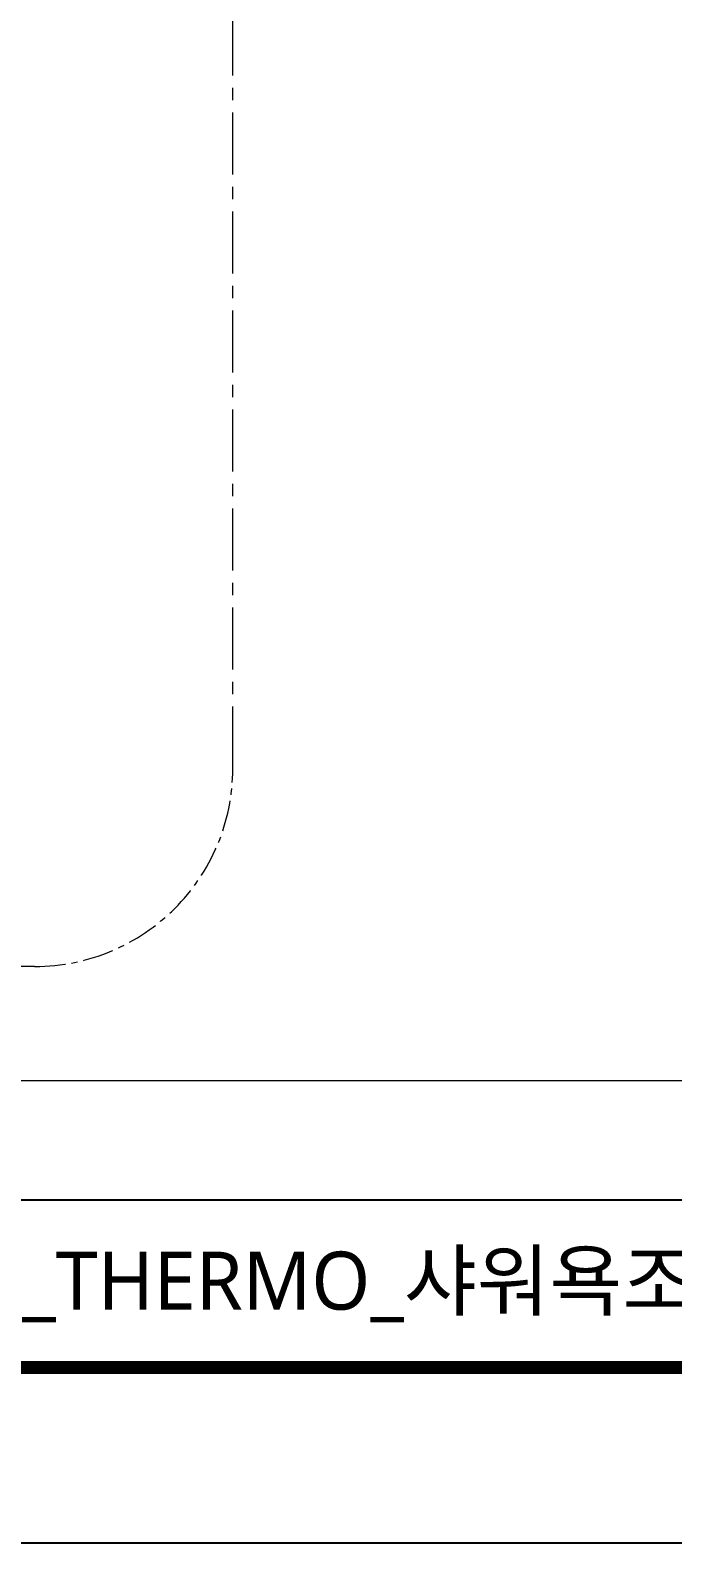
# Model space of a CAD drawing. Extents: x 0 to 1128, y 0 to 827.
# Drawn here: x 413.1 to 542.8, y 0 to 305.5 of the extents above; entities that cross this region are included whole.
import ezdxf

# ---------------------------------------------------------------- set-up
doc = ezdxf.new("R2010")
doc.units = 0
doc.header["$LTSCALE"] = 10
doc.header["$MEASUREMENT"] = 0
doc.linetypes.add('CENTER', pattern=[2, 1.25, -0.25, 0.25, -0.25])
doc.linetypes.add('CENTER2', pattern=[28.575000000000003, 19.05, -3.175, 3.175, -3.175])
doc.layers.get('0').update_dxf_attribs({"linetype": 'CONTINUOUS'})
doc.layers.add('Cneter', color=1, linetype='CENTER2', lineweight=13)
doc.layers.add('치수선', color=7, linetype='CONTINUOUS', lineweight=20)
doc.layers.add('DEF_LAYER_ASSEM_MEMBER', color=7, linetype='CONTINUOUS')
doc.styles.add('Daelim Dimension', font='')
doc.styles.get('Daelim Dimension').set_extended_font_data('NanumGothic')

msp = doc.modelspace()

# ---------------------------------------------------------------- linework, layer by layer
at = {"color": 5}
msp.add_line((18.14486312866211, 69.27593994140625), (926.736156463623, 69.27593994140625), dxfattribs=at)
at = {"ltscale": 0.5}
msp.add_lwpolyline([(0, 0), (1128.400001525879, 0), (1128.400001525879, 826.8000030517578), (0, 826.8000030517578)], close=True, dxfattribs=at)
at = {"color": 5, "linetype": 'ByBlock', "lineweight": 200, "const_width": 2.6}
msp.add_lwpolyline([(18.14486312866211, 35.40284729003906), (1110.144863128662, 35.40284729003906), (1110.144863128662, 807.6028442382812), (18.14486312866211, 807.6028442382812)], close=True, dxfattribs=at)
at = {"layer": 'Cneter', "linetype": 'CENTER', "lineweight": 5, "ltscale": 0.5}
msp.add_line((413.9923781689417, 116.4138766304832), (300.9265298211881, 116.4138766304833), dxfattribs=at)
msp.add_arc((413.9923781689417, 156.4138766304833), 40, 270, 0, dxfattribs=at)
at = {"layer": 'DEF_LAYER_ASSEM_MEMBER', "color": 1, "linetype": 'CENTER', "lineweight": 5}
msp.add_line((453.9923781689417, 156.4138766304833), (453.9923781689417, 371.7550137853539), dxfattribs=at)
at = {"layer": '치수선'}
msp.add_line((806.1090623778505, 93.31371754829499), (91.02869738430763, 93.31371754829499), dxfattribs=at)

# ---------------------------------------------------------------- texts
at = {"color": 2, "insert": (220.7234497070312, 58.79600524902344), "char_height": 11.71148706000001, "width": 542.2757306614996, "attachment_point": 1, "style": 'Daelim Dimension'}
msp.add_mtext('\\pt515.31;{\\fPretendard Variable SemiBold|b0|i0|c129|p2;대림바스(주)} {\\fGulim|b0|i0|c129|p50;자동온도조절식}_THERMO_{\\fGulim|b0|i0|c129|p50;샤워욕조수전}_DL S3223', dxfattribs=at)

doc.saveas('drawing.dxf')
